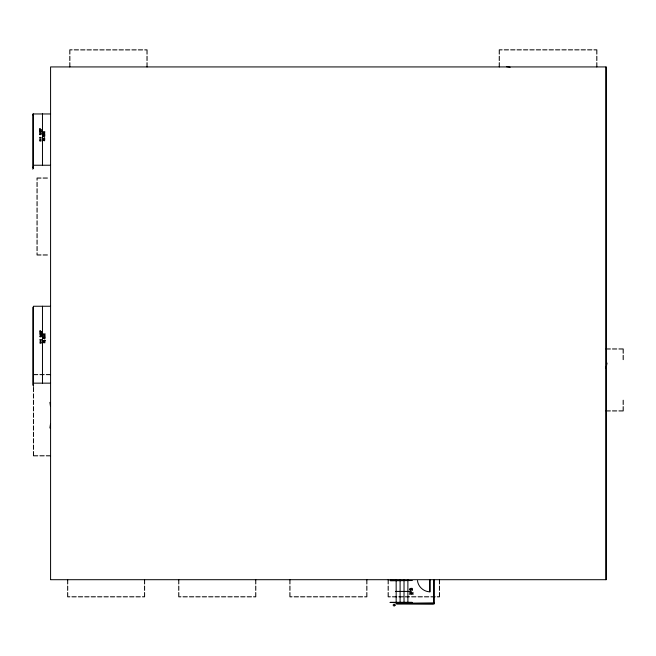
<?xml version="1.0" encoding="UTF-8"?>
<svg xmlns="http://www.w3.org/2000/svg" width="656" height="656" viewBox="0 0 656 656"><rect width="100%" height="100%" fill="white"/><g stroke="black" fill="none" stroke-linecap="round" stroke-linejoin="round"><path stroke-width="0.98" d="M434.174 603.012L433.354 603.799L396.847 603.594L433.591 603.184L433.657 580.388L434.174 580.388M50.471 424.17L49.889 427.999M605.939 368.352L607.062 363.055M43.058 138.99C44.624 140.605 41.123 136.087 44.829 139.326M32.866 114.89L33.415 114.89L33.415 167.255L32.866 167.255M43.394 340.972C44.657 342.662 41.443 338.398 45.108 341.448M50.578 579.699L50.578 66.928L606.111 66.928L606.111 579.699L50.815 579.699M44.764 342.99C45.617 341.022 43.485 342.694 43.329 342.817L43.329 342.104M40.631 336.225L41.517 335.642M43.058 132.733L44.829 131.635M43.329 334.855L45.108 333.756M40.319 134.103L41.279 133.521M39.909 137.276C38.105 138.703 42.648 138.687 40.836 137.276M44.493 140.868C45.313 138.933 43.304 140.671 43.058 140.696L43.058 139.941M40.221 339.398L39.77 339.808L40.221 340.497A1.082 1.082 0 0 0 41.107 340.497L41.517 339.808L41.107 339.398M41.517 333.896L39.77 334.511L41.517 335.126M44.829 133.176L43.058 133.758L44.829 134.373M45.108 335.298L43.329 335.88L45.108 336.495M41.279 131.807L39.467 132.389L41.279 133.004M72.111 49.84L69.823 49.84L69.823 54.112M80.655 49.872L84.927 49.872M87.051 49.872L91.323 49.872M93.472 49.872L97.744 49.872M99.868 49.872L104.14 49.872M106.288 49.872L110.569 49.872M112.684 49.872L116.957 49.872M119.113 49.872L123.385 49.872M125.501 49.872L129.773 49.872M131.93 49.872L136.202 49.872M138.318 49.872L142.598 49.872M144.746 49.872L147.034 49.872L147.034 54.145M502.127 49.84L499.29 49.84L499.29 54.112M504.243 49.84L508.515 49.84M510.671 49.84L514.944 49.84M517.067 49.84L521.34 49.84M523.488 49.84L527.76 49.84M529.884 49.84L534.156 49.84M536.305 49.84L540.585 49.84M542.701 49.84L546.973 49.84M549.129 49.84L553.402 49.84M555.517 49.84L559.789 49.84M561.946 49.84L566.218 49.84M568.334 49.84L572.606 49.84M574.763 49.84L579.035 49.84M581.159 49.84L585.431 49.84M587.579 49.84L591.851 49.84M593.975 49.84L596.812 49.84L596.812 54.112M506.399 66.658L510.155 67.207M50.578 113.964L32.8 113.964L32.8 169.207M41.279 129.486L39.467 129.486L39.565 128.56L40.254 128.494L40.426 129.486M41.279 130.101L39.467 130.101L41.279 130.749L39.467 131.364L41.279 131.364M41.279 134.611L39.467 134.611L39.811 133.521L40.319 134.611M44.829 135.021L43.058 135.021L44.829 135.636L43.058 136.186L44.829 136.186M39.467 139.777L41.279 139.777M39.467 140.868L41.279 140.868M33.481 165.238L50.578 165.238M41 178.055L37.072 178.055L37.072 180.179M43.124 178.055L47.396 178.055M41 254.971L37.072 254.971L37.072 252.814M43.124 254.971L47.396 254.971M50.578 306.245L33.481 306.245L33.481 386.4M41.517 331.608L39.77 331.608L39.844 330.714L40.557 330.649L40.697 331.608M41.517 332.223L39.77 332.223L41.517 332.871L39.77 333.42L41.517 333.42M41.517 336.733L39.77 336.733L40.082 335.642L40.631 336.733M45.108 337.143L43.329 337.143L45.108 337.692L43.329 338.34L45.108 338.34M39.77 341.899L41.517 341.899M39.77 342.99L41.517 342.99M606.111 348.967L610.383 348.967M612.466 348.967L616.738 348.967M618.928 348.967L623.2 348.967L623.2 353.248M33.481 374.609L37.753 374.609M39.909 374.609L44.182 374.609M46.305 374.609L50.578 374.609M33.481 383.153L50.578 383.153M606.111 410.91L610.383 410.91M612.466 410.91L616.738 410.91M618.928 410.91L623.2 410.91L623.2 406.638M37.753 455.789L33.481 455.789L33.481 451.517M39.909 455.789L44.182 455.789M46.305 455.789L50.578 455.789M411.197 589.342L412.362 589.236L412.362 588.416L411.197 588.317L411.197 590.433M410.722 589.719L409.385 589.719L410.279 588.317L410.279 590.433M395.478 591.425L411.369 591.425M417.487 580.626C418.118 586.858 423.932 591.917 430.172 591.802L430.172 579.97M69.823 596.796L67.666 596.796L67.666 592.524M71.939 596.796L76.211 596.796M78.367 596.796L82.64 596.796M84.755 596.796L89.027 596.796M91.184 596.796L95.456 596.796M97.572 596.796L101.852 596.796M104.001 596.796L108.273 596.796M110.397 596.796L114.669 596.796M116.817 596.796L121.089 596.796M123.213 596.796L127.485 596.796M129.642 596.796L133.914 596.796M136.03 596.796L140.302 596.796M142.459 596.796L144.574 596.796L144.574 592.524M180.917 596.796L178.76 596.796L178.76 592.524M183.032 596.796L187.304 596.796M189.461 596.796L193.733 596.796M195.849 596.796L200.121 596.796M202.278 596.796L206.55 596.796M208.665 596.796L212.946 596.796M215.094 596.796L219.366 596.796M221.49 596.796L225.762 596.796M227.911 596.796L232.183 596.796M234.307 596.796L238.579 596.796M240.736 596.796L245.008 596.796M247.189 596.796L251.469 596.796M253.552 596.796L255.742 596.796L255.742 592.524M292.002 596.796L289.919 596.796L289.919 592.524M294.191 596.796L298.464 596.796M300.555 596.796L304.827 596.796M307.008 596.796L311.288 596.796M313.371 596.796L317.643 596.796M319.833 596.796L324.105 596.796M326.188 596.796L330.46 596.796M332.649 596.796L336.922 596.796M339.004 596.796L343.277 596.796M345.466 596.796L349.738 596.796M351.829 596.796L356.101 596.796M358.283 596.796L362.555 596.796M364.646 596.796L366.835 596.796L366.835 592.524M390.279 596.796L388.196 596.796L388.196 592.524M392.468 596.796L396.741 596.796M398.823 596.796L403.096 596.796M405.285 596.796L409.557 596.796M411.648 596.796L415.92 596.796M418.102 596.796L422.374 596.796M424.465 596.796L428.737 596.796M430.926 596.796L435.199 596.796M437.281 596.796L439.471 596.796L439.471 592.524M396.158 603.184L433.518 603.184L433.518 579.699M74.226 49.84L78.499 49.872M43.058 131.635L44.829 132.733M43.329 333.756L45.108 334.855M411.886 589.342L412.501 590.433M50.471 406.195L49.889 402.366M623.2 355.363L623.2 359.636M623.2 400.242L623.2 404.514M606.037 66.969L606.037 579.699M596.812 56.268L596.812 60.541M596.812 62.656L596.812 66.928M499.29 56.268L499.29 60.541M499.29 62.656L499.29 66.928M439.471 579.699L439.471 583.979M439.471 586.095L439.471 590.367M434.272 579.699L434.272 603.938L396.158 603.938L396.158 602.675M429.59 579.97L429.59 591.802M412.977 592.352L412.977 594.541L411.648 592.352L411.648 594.541M407.884 579.699L407.884 580.248M407.884 580.798L407.884 602.159M407.884 602.675L407.884 603.184M404.022 579.699L404.022 580.248M404.022 580.798L404.022 602.159M404.022 602.675L404.022 603.184M400.094 579.699L400.094 580.248M400.094 580.798L400.094 602.159M400.094 602.675L400.094 603.184M396.158 579.699L396.158 580.248M396.158 580.798L396.158 602.159M388.196 579.699L388.196 583.979M388.196 586.095L388.196 590.367M366.835 579.699L366.835 583.979M366.835 586.095L366.835 590.367M289.919 579.699L289.919 583.979M289.919 586.095L289.919 590.367M255.742 579.699L255.742 583.979M255.742 586.095L255.742 590.367M178.76 579.699L178.76 583.979M178.76 586.095L178.76 590.367M147.034 56.268L147.034 60.541M147.034 62.689L147.034 66.969M144.574 579.699L144.574 583.979M144.574 586.095L144.574 590.367M69.823 56.268L69.823 60.541M69.823 62.656L69.823 66.928M67.666 579.699L67.666 583.979M67.666 586.095L67.666 590.367M44.526 335.536L44.526 336.29M44.247 133.381L44.247 134.168M42.476 113.521L42.476 165.238M42.476 306.245L42.476 383.153M40.934 334.134L40.934 334.921M40.664 132.053L40.664 132.766M40.631 341.899L40.631 342.99M40.319 139.777L40.319 140.868M37.072 182.335L37.072 186.607M37.072 188.723L37.072 192.995M37.072 195.152L37.072 199.424M37.072 201.54L37.072 205.812M37.072 207.968L37.072 212.241M37.072 214.364L37.072 218.637M37.072 220.785L37.072 225.057M37.072 227.181L37.072 231.453M37.072 233.602L37.072 237.874M37.072 239.998L37.072 244.27M37.072 246.426L37.072 250.699M33.481 113.964L33.481 168.485M33.481 387.425L33.481 391.698M33.481 393.821L33.481 398.094M33.481 400.242L33.481 404.514M33.481 406.638L33.481 410.91M33.481 413.067L33.481 417.339M33.481 419.455L33.481 423.727M33.481 425.883L33.481 430.156M33.481 432.271L33.481 436.543M33.481 438.7L33.481 442.972M33.481 445.096L33.481 449.368M33.415 307.164L33.144 385.441L32.866 307.164M390.181 580.281L390.418 580.798L412.157 580.527L390.181 580.281M395.199 605.103L394.108 606.16L393.083 605.103L394.108 604.045L395.199 605.103M412.157 602.397L390.148 602.397L412.157 602.397M411.033 593.68L409.795 594.541L409.795 592.352L410.689 592.491L411.033 593.68M44.419 137.965C43.772 138.875 45.6 138.178 44.419 137.965M44.698 340.12L45.108 340.497L44.698 340.12"/></g></svg>
